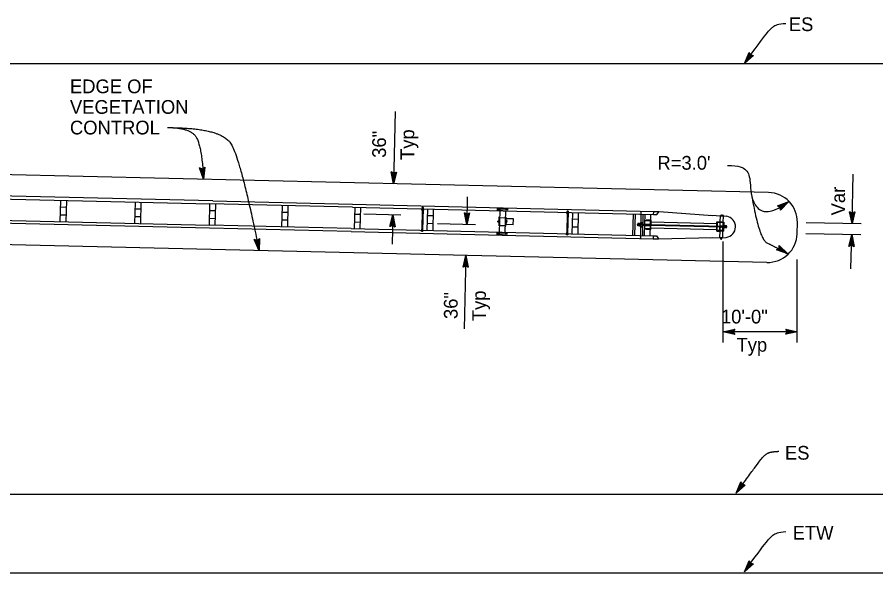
# Model space of a CAD drawing. Extents: x -893 to 867, y -474 to 712.
# Drawn here: x 115.5 to 552.7, y 135.5 to 418.6 of the extents above; entities that cross this region are included whole.
import ezdxf

# ---------------------------------------------------------------- set-up
doc = ezdxf.new("R2010")
doc.units = 0
for name, color, linetype in [('56 Stage 3 Anno', 7, 'Continuous'), ('57 Undefined', 7, 'Continuous'), ('60 Nongeo Data', 7, 'Continuous')]:
    doc.layers.add(name, color=color, linetype=linetype)

msp = doc.modelspace()

# ---------------------------------------------------------------- linework, layer by layer
at = {"layer": '56 Stage 3 Anno'}
for p, q in [((305.92, 339.74), (305.92, 339.74)), ((308.59, 339.68), (308.59, 339.68)), ((307.11, 333.71), (307.11, 333.71)), ((508.39, 324.69), (508.39, 324.69)), ((502.65, 322.48), (502.65, 322.48)), ((504.13, 320.26), (504.13, 320.26)), ((539.35, 319.43), (539.35, 319.43)), ((542.02, 319.38), (542.02, 319.38)), ((306.74, 317.81), (306.74, 317.81)), ((343.18, 318.93), (343.18, 318.93)), ((345.85, 318.87), (345.85, 318.87)), ((305.26, 311.84), (305.26, 311.84)), ((307.93, 311.78), (307.93, 311.78)), ((344.37, 312.9), (344.37, 312.9)), ((540.58, 313.4), (540.58, 313.4)), ((540.45, 307.77), (540.45, 307.77)), ((503.52, 302.26), (503.52, 302.26)), ((538.95, 301.8), (538.95, 301.8)), ((541.62, 301.73), (541.62, 301.73)), ((502.14, 299.98), (502.14, 299.98)), ((507.95, 298), (507.95, 298)), ((344.01, 297.17), (344.01, 297.17)), ((342.53, 291.21), (342.53, 291.21)), ((345.2, 291.14), (345.2, 291.14))]:
    msp.add_line(p, q, dxfattribs=at)
for points in [[(308.59, 339.68), (307.11, 333.71), (305.92, 339.74), (306.27, 339.52), (307.14, 335.11), (308.23, 339.48), (307.87, 339.27), (307.18, 336.48), (306.62, 339.3), (306.97, 339.08), (307.21, 337.86), (307.51, 339.07), (307.23, 338.91), (305.92, 339.74), (307.23, 338.91)], [(502.65, 322.48), (508.39, 324.69), (504.13, 320.26), (504.11, 320.67), (507.23, 323.92), (503.02, 322.3), (503.39, 322.13), (506.08, 323.16), (504.09, 321.09), (504.07, 321.5), (504.93, 322.4), (503.77, 321.95), (504.06, 321.81), (504.13, 320.26), (504.06, 321.81)], [(542.02, 319.38), (540.58, 313.4), (539.35, 319.43), (539.7, 319.21), (540.6, 314.8), (541.66, 319.17), (541.31, 318.97), (540.63, 316.17), (540.05, 318.99), (540.41, 318.77), (540.65, 317.55), (540.95, 318.76), (540.67, 318.6), (539.35, 319.43), (540.67, 318.6)], [(305.26, 311.84), (306.74, 317.81), (307.93, 311.78), (307.58, 312), (306.71, 316.41), (305.62, 312.04), (305.98, 312.25), (306.67, 315.04), (307.23, 312.22), (306.88, 312.44), (306.64, 313.66), (306.34, 312.45), (306.62, 312.61), (307.93, 311.78), (306.62, 312.61)], [(345.85, 318.87), (344.37, 312.9), (343.18, 318.93), (343.53, 318.71), (344.4, 314.29), (345.49, 318.67), (345.13, 318.46), (344.44, 315.67), (343.88, 318.49), (344.23, 318.27), (344.47, 317.05), (344.77, 318.26), (344.49, 318.1), (343.18, 318.93), (344.49, 318.1)], [(538.95, 301.8), (540.45, 307.77), (541.62, 301.73), (541.27, 301.96), (540.42, 306.38), (539.31, 302.01), (539.67, 302.21), (540.37, 305.01), (540.92, 302.18), (540.57, 302.4), (540.34, 303.62), (540.03, 302.41), (540.31, 302.57), (541.62, 301.73), (540.31, 302.57)], [(503.52, 302.26), (507.95, 298), (502.14, 299.98), (502.5, 300.17), (506.76, 298.72), (503.52, 301.85), (503.52, 301.43), (505.59, 299.44), (502.87, 300.36), (503.24, 300.56), (504.41, 300.16), (503.51, 301.02), (503.51, 300.7), (502.14, 299.98), (503.51, 300.7)], [(342.53, 291.21), (344.01, 297.17), (345.2, 291.14), (344.85, 291.36), (343.98, 295.78), (342.89, 291.41), (343.25, 291.61), (343.94, 294.41), (344.5, 291.59), (344.15, 291.81), (343.91, 293.03), (343.61, 291.82), (343.88, 291.97), (345.2, 291.14), (343.88, 291.97)]]:
    msp.add_lwpolyline(points, close=True, dxfattribs=at)
at = {"layer": '60 Nongeo Data'}
for p, q in [((488.19, 400.58), (488.19, 400.58)), ((490.35, 399.02), (490.35, 399.02)), ((-25.24, 394.95), (666.93, 394.95)), ((485.75, 394.94), (485.75, 394.94)), ((307.97, 370.43), (307.11, 333.71)), ((498.1, 329.25), (-25.24, 341.48)), ((208.4, 341.78), (208.4, 341.78)), ((211.05, 342.09), (211.05, 342.09)), ((540.58, 313.4), (541.17, 338.59)), ((210.41, 335.97), (210.41, 335.97)), ((215.16, 324.94), (-25.24, 330.66)), ((-25.24, 329.16), (213.65, 323.48)), ((137.47, 314.34), (137.73, 325.29)), ((140.45, 314.27), (140.72, 325.22)), ((175.43, 313.44), (175.69, 324.39)), ((178.41, 313.37), (178.67, 324.31)), ((215.16, 324.94), (286.26, 323.25)), ((344.7, 327.07), (344.37, 312.9)), ((140.63, 321.67), (137.64, 321.74)), ((178.59, 320.77), (175.6, 320.83)), ((213.38, 312.53), (213.65, 323.48)), ((216.54, 319.86), (213.56, 319.93)), ((286.22, 321.76), (213.65, 323.48)), ((216.36, 312.47), (216.63, 323.41)), ((250.3, 311.66), (250.56, 322.61)), ((253.29, 311.59), (253.55, 322.54)), ((286.22, 321.76), (439.57, 318.11)), ((286.26, 323.25), (439.6, 319.61)), ((287.27, 310.78), (287.52, 321.73)), ((290.16, 310.71), (290.42, 321.66)), ((321.39, 320.76), (321.39, 320.92)), ((321.39, 320.76), (321.95, 320.74)), ((321.76, 320.91), (321.5, 310.13)), ((321.56, 320.3), (321.57, 320.74)), ((322.31, 320.28), (321.56, 320.3)), ((321.59, 321.37), (321.58, 320.92)), ((322.34, 321.35), (321.59, 321.37)), ((321.77, 321.53), (321.76, 320.92)), ((322.16, 321.52), (321.77, 321.53)), ((322.14, 320.9), (321.89, 310.12)), ((321.95, 320.74), (322.51, 320.73)), ((322.16, 321.52), (322.14, 320.91)), ((322.32, 320.73), (322.31, 320.28)), ((322.33, 320.91), (322.34, 321.35)), ((322.51, 320.73), (322.51, 320.89)), ((324.27, 309.9), (324.53, 320.85)), ((327.25, 309.83), (327.52, 320.78)), ((360.06, 320), (360.09, 321.49)), ((360.5, 321.1), (360.48, 320.42)), ((365.15, 320.31), (360.48, 320.42)), ((365.16, 320.98), (360.5, 321.1)), ((361.1, 309.03), (361.36, 319.97)), ((363.99, 308.96), (364.25, 319.91)), ((365.16, 320.98), (365.15, 320.31)), ((395.22, 319), (395.22, 319.16)), ((395.59, 319.16), (395.33, 308.37)), ((395.43, 319.61), (395.41, 319.17)), ((396.17, 319.59), (395.43, 319.61)), ((395.61, 319.77), (395.59, 319.16)), ((395.99, 319.76), (395.61, 319.77)), ((395.97, 319.15), (395.72, 308.37)), ((395.99, 319.76), (395.97, 319.16)), ((396.16, 319.15), (396.17, 319.59)), ((433.2, 318.27), (433.23, 319.76)), ((439.57, 318.11), (439.6, 319.61)), ((439.6, 319.61), (442.35, 319.54)), ((441.26, 318.07), (442.35, 319.54)), ((442.35, 319.54), (469.59, 317.48)), ((-25.24, 318.22), (213.38, 312.53)), ((213.35, 311.04), (-25.24, 316.72)), ((140.53, 317.69), (137.55, 317.75)), ((178.49, 316.78), (175.51, 316.85)), ((216.45, 315.88), (213.47, 315.95)), ((253.37, 315.07), (250.39, 315.14)), ((253.47, 319.05), (250.48, 319.12)), ((287.44, 318.24), (290.34, 318.17)), ((310.78, 317.71), (292.01, 318.15)), ((306.74, 317.81), (306.4, 303)), ((327.44, 317.3), (324.45, 317.36)), ((360.45, 314.14), (360.47, 314.89)), ((360.47, 314.89), (360.92, 314.88)), ((360.85, 312.2), (360.96, 316.82)), ((360.96, 316.82), (361.28, 316.8)), ((361.27, 316.49), (364.17, 316.42)), ((364.18, 316.74), (364.5, 316.73)), ((364.41, 313.18), (364.47, 315.67)), ((364.45, 314.79), (364.43, 314.05)), ((364.9, 314.79), (364.45, 314.79)), ((364.47, 315.67), (364.5, 316.73)), ((368.13, 315.82), (364.48, 315.91)), ((364.88, 314.04), (364.9, 314.79)), ((368.07, 312.84), (368.13, 315.82)), ((395.22, 319), (395.78, 318.98)), ((395.4, 318.55), (395.4, 318.99)), ((396.14, 318.53), (395.4, 318.55)), ((395.78, 318.98), (396.34, 318.97)), ((396.15, 318.97), (396.14, 318.53)), ((396.34, 318.97), (396.34, 319.14)), ((398.11, 308.14), (398.36, 319.09)), ((401.27, 315.54), (398.28, 315.61)), ((401.09, 308.08), (401.35, 319.02)), ((429, 307.41), (429.26, 318.36)), ((429.99, 307.39), (430.25, 318.34)), ((433.15, 313.91), (433.26, 318.26)), ((433.98, 307.29), (434.24, 318.24)), ((434.93, 307.27), (435.19, 318.22)), ((438.01, 314.79), (435.11, 314.86)), ((435.82, 315.16), (435.82, 314.84)), ((438.25, 315.1), (435.82, 315.16)), ((437.82, 307.2), (438.08, 318.15)), ((438.14, 310.36), (438.25, 315.1)), ((439.57, 318.11), (441.26, 318.07)), ((468.7, 317.69), (476.77, 317.16)), ((473.48, 314.25), (473.56, 317.3)), ((474.28, 317.51), (473.56, 317.52)), ((473.56, 317.52), (473.56, 317.3)), ((473.56, 317.3), (475.05, 317.27)), ((475.05, 317.49), (474.28, 317.51)), ((474.97, 314.21), (475.05, 317.27)), ((475.05, 317.49), (475.05, 317.27)), ((285.57, 309.32), (213.36, 311.04)), ((285.6, 310.82), (213.39, 312.53)), ((285.6, 310.82), (439.31, 307.16)), ((287.34, 314.27), (290.24, 314.19)), ((321.33, 310.58), (321.32, 310.14)), ((322.08, 310.56), (321.33, 310.58)), ((322.07, 310.12), (322.08, 310.56)), ((327.34, 313.31), (324.36, 313.38)), ((348.94, 312.8), (329.59, 313.25)), ((360.3, 314.33), (360.3, 314.71)), ((360.3, 314.71), (360.91, 314.7)), ((360.3, 314.33), (360.91, 314.31)), ((360.9, 314.13), (360.45, 314.14)), ((360.85, 312.2), (361.17, 312.19)), ((361.18, 312.51), (364.07, 312.44)), ((364.07, 312.12), (364.39, 312.11)), ((364.39, 312.11), (364.41, 313.18)), ((368.07, 312.84), (364.4, 312.93)), ((364.43, 314.05), (364.88, 314.04)), ((364.88, 314.22), (364.44, 314.23)), ((364.89, 314.61), (364.45, 314.61)), ((401.17, 311.56), (398.19, 311.63)), ((431.27, 313.15), (431.25, 312.64)), ((431.25, 312.64), (432.07, 312.62)), ((431.27, 313.15), (432.08, 313.14)), ((431.5, 313.39), (431.47, 312.39)), ((431.47, 312.39), (432.06, 312.38)), ((432.08, 313.38), (431.5, 313.39)), ((431.85, 312.62), (432.66, 312.6)), ((431.86, 313.14), (432.67, 313.12)), ((432.08, 313.38), (432.06, 312.38)), ((432.06, 312.38), (432.65, 312.36)), ((432.68, 313.36), (432.08, 313.38)), ((432.68, 313.61), (432.65, 312.12)), ((432.65, 312.12), (432.9, 312.11)), ((432.68, 313.61), (432.93, 313.6)), ((432.91, 311.8), (432.95, 313.91)), ((432.91, 311.8), (434.09, 311.77)), ((432.95, 313.91), (434.13, 313.88)), ((433, 307.32), (433.1, 311.79)), ((433.1, 311.98), (433.13, 313.72)), ((433.1, 311.98), (434.09, 311.96)), ((434.1, 312.64), (433.11, 312.67)), ((434.12, 313.01), (433.12, 313.04)), ((433.13, 313.72), (434.13, 313.69)), ((433.48, 312.66), (433.58, 313.02)), ((433.98, 312.64), (434.08, 313.01)), ((434.1, 312.64), (435.1, 312.62)), ((434.12, 313.01), (435.11, 312.99)), ((434.48, 312.63), (434.57, 313)), ((434.98, 312.62), (435.07, 312.99)), ((437.91, 310.69), (435.01, 310.75)), ((435.05, 312.5), (437.95, 312.43)), ((435.05, 312.37), (437.95, 312.3)), ((435.07, 313.24), (437.97, 313.17)), ((435.07, 313.11), (437.97, 313.04)), ((435.1, 312.62), (438.09, 312.55)), ((435.11, 312.99), (438.1, 312.92)), ((435.48, 312.61), (435.57, 312.98)), ((435.72, 310.74), (435.71, 310.42)), ((438.14, 310.36), (435.71, 310.42)), ((435.97, 312.6), (436.07, 312.96)), ((436.47, 312.59), (436.57, 312.95)), ((436.97, 312.57), (437.06, 312.94)), ((437.46, 312.56), (437.56, 312.93)), ((437.96, 312.55), (438.06, 312.92)), ((438.09, 312.55), (474.91, 311.67)), ((438.1, 312.92), (474.92, 312.05)), ((438.16, 311.19), (471.69, 310.39)), ((438.23, 314.27), (471.77, 313.48)), ((438.46, 312.54), (438.56, 312.91)), ((438.96, 312.52), (439.05, 312.9)), ((439.46, 312.51), (439.55, 312.88)), ((439.95, 312.5), (440.05, 312.87)), ((440.45, 312.49), (440.55, 312.86)), ((440.95, 312.48), (441.04, 312.85)), ((441.45, 312.46), (441.54, 312.83)), ((441.95, 312.46), (442.04, 312.82)), ((442.44, 312.44), (442.54, 312.81)), ((442.94, 312.43), (443.04, 312.8)), ((443.44, 312.42), (443.53, 312.79)), ((443.94, 312.41), (444.03, 312.78)), ((444.43, 312.4), (444.53, 312.77)), ((444.93, 312.38), (445.03, 312.76)), ((445.43, 312.37), (445.52, 312.74)), ((445.92, 312.36), (446.02, 312.73)), ((446.43, 312.35), (446.52, 312.72)), ((446.92, 312.34), (447.02, 312.7)), ((447.42, 312.32), (447.51, 312.7)), ((447.92, 312.31), (448.01, 312.68)), ((448.42, 312.3), (448.51, 312.67)), ((448.91, 312.29), (449, 312.66)), ((449.41, 312.28), (449.5, 312.65)), ((449.91, 312.27), (450, 312.64)), ((450.41, 312.26), (450.5, 312.62)), ((450.9, 312.24), (451, 312.61)), ((451.4, 312.23), (451.5, 312.6)), ((451.9, 312.22), (452, 312.59)), ((452.39, 312.2), (452.49, 312.58)), ((452.89, 312.19), (452.99, 312.57)), ((453.39, 312.18), (453.48, 312.55)), ((453.89, 312.17), (453.98, 312.54)), ((454.38, 312.16), (454.48, 312.53)), ((454.89, 312.15), (454.98, 312.51)), ((455.38, 312.14), (455.48, 312.5)), ((455.88, 312.12), (455.97, 312.49)), ((456.38, 312.11), (456.47, 312.48)), ((456.87, 312.1), (456.97, 312.47)), ((457.37, 312.09), (457.47, 312.46)), ((457.87, 312.07), (457.96, 312.45)), ((458.37, 312.06), (458.46, 312.43)), ((458.86, 312.05), (458.96, 312.42)), ((459.36, 312.04), (459.46, 312.41)), ((459.86, 312.03), (459.95, 312.4)), ((460.36, 312.02), (460.45, 312.39)), ((460.85, 312), (460.95, 312.37)), ((461.36, 311.99), (461.45, 312.36)), ((461.85, 311.98), (461.95, 312.35)), ((462.34, 311.97), (462.44, 312.34)), ((462.85, 311.96), (462.94, 312.33)), ((463.35, 311.94), (463.43, 312.32)), ((463.84, 311.93), (463.93, 312.3)), ((464.34, 311.93), (464.43, 312.29)), ((464.84, 311.91), (464.93, 312.28)), ((465.33, 311.9), (465.43, 312.27)), ((465.83, 311.89), (465.93, 312.25)), ((466.33, 311.87), (466.42, 312.24)), ((466.83, 311.86), (466.92, 312.24)), ((467.33, 311.85), (467.42, 312.23)), ((467.82, 311.84), (467.92, 312.21)), ((468.32, 311.83), (468.42, 312.2)), ((468.81, 311.82), (468.91, 312.19)), ((469.31, 311.81), (469.41, 312.17)), ((469.83, 311.79), (469.92, 312.16)), ((470.33, 311.78), (470.43, 312.15)), ((470.83, 311.77), (470.92, 312.14)), ((471.31, 311.76), (471.4, 312.13)), ((471.68, 309.57), (471.79, 314.29)), ((471.79, 314.29), (473.48, 314.25)), ((471.8, 311.74), (471.9, 312.11)), ((471.93, 309.88), (472.03, 313.97)), ((473.23, 313.94), (472.03, 313.97)), ((472.3, 311.73), (472.4, 312.11)), ((472.8, 311.72), (472.89, 312.09)), ((473.24, 314.26), (473.13, 309.54)), ((473.3, 311.71), (473.39, 312.08)), ((473.38, 309.85), (473.47, 313.94)), ((473.42, 311.54), (473.75, 311.53)), ((473.43, 311.67), (473.75, 311.66)), ((473.44, 312.24), (473.76, 312.24)), ((473.44, 312.12), (473.76, 312.11)), ((474.97, 313.9), (473.47, 313.94)), ((474.97, 314.21), (473.48, 314.25)), ((473.79, 311.7), (473.89, 312.07)), ((473.94, 311.66), (474.19, 311.65)), ((473.94, 311.52), (474.18, 311.52)), ((473.95, 312.11), (474.2, 312.1)), ((473.96, 312.23), (474.2, 312.23)), ((474.29, 311.68), (474.39, 312.06)), ((474.47, 311.64), (474.6, 311.64)), ((474.47, 311.51), (474.6, 311.51)), ((474.48, 312.09), (474.61, 312.09)), ((474.49, 312.22), (474.62, 312.21)), ((474.77, 311.64), (474.91, 311.63)), ((474.77, 311.51), (474.91, 311.5)), ((474.78, 312.21), (474.93, 312.21)), ((474.78, 312.09), (474.92, 312.08)), ((474.79, 311.67), (474.89, 312.05)), ((474.87, 309.82), (474.97, 313.9)), ((474.97, 314.21), (475.25, 314.21)), ((475.25, 314.21), (475.14, 309.49)), ((475.43, 311.09), (475.18, 311.11)), ((475.46, 312.59), (475.21, 312.59)), ((475.43, 311.09), (475.46, 312.59)), ((475.43, 311.35), (476.03, 311.33)), ((476.84, 311.56), (475.44, 311.59)), ((476.85, 312.07), (475.45, 312.1)), ((476.04, 312.33), (475.46, 312.34)), ((476.03, 311.33), (476.04, 312.33)), ((476.03, 311.33), (476.61, 311.32)), ((476.64, 312.32), (476.04, 312.33)), ((476.61, 311.32), (476.64, 312.32)), ((476.84, 311.56), (476.85, 312.07)), ((512.62, 308.27), (512.75, 313.91)), ((545.18, 313.3), (517.19, 313.8)), ((285.52, 309.33), (439.27, 305.67)), ((321.14, 310.14), (321.13, 309.98)), ((321.14, 310.14), (321.7, 310.13)), ((321.31, 309.52), (321.32, 309.97)), ((322.05, 309.5), (321.31, 309.52)), ((321.48, 309.35), (321.5, 309.97)), ((321.87, 309.34), (321.48, 309.35)), ((321.7, 310.13), (322.25, 310.11)), ((321.87, 309.34), (321.88, 309.96)), ((322.06, 309.95), (322.05, 309.5)), ((322.25, 310.11), (322.25, 309.95)), ((359.8, 309.05), (359.76, 307.56)), ((360.2, 308.66), (360.19, 307.99)), ((364.85, 307.88), (360.19, 307.99)), ((364.87, 308.54), (360.2, 308.66)), ((364.87, 308.54), (364.85, 307.88)), ((394.97, 308.39), (394.96, 308.22)), ((394.97, 308.39), (395.53, 308.37)), ((395.14, 307.76), (395.15, 308.22)), ((395.88, 307.74), (395.14, 307.76)), ((395.91, 308.81), (395.16, 308.83)), ((395.16, 308.83), (395.16, 308.38)), ((395.32, 307.6), (395.33, 308.21)), ((395.7, 307.59), (395.32, 307.6)), ((395.53, 308.37), (396.09, 308.36)), ((395.7, 307.59), (395.72, 308.2)), ((395.9, 308.2), (395.88, 307.74)), ((395.9, 308.37), (395.91, 308.81)), ((396.09, 308.36), (396.08, 308.19)), ((432.94, 307.32), (432.9, 305.82)), ((439.31, 307.16), (439.27, 305.67)), ((439.31, 307.16), (440.99, 307.13)), ((440.99, 307.13), (442.02, 305.61)), ((442.02, 305.61), (469.32, 306.37)), ((468.42, 306.21), (476.52, 306.35)), ((471.68, 309.57), (473.37, 309.53)), ((473.14, 309.86), (471.93, 309.88)), ((473.29, 306.36), (473.37, 309.53)), ((473.29, 306.36), (474.78, 306.32)), ((473.29, 306.12), (473.29, 306.36)), ((474.78, 306.08), (473.29, 306.12)), ((474.86, 309.5), (473.37, 309.53)), ((474.87, 309.82), (473.38, 309.85)), ((473.71, 305.66), (473.72, 306.11)), ((473.85, 305.49), (473.87, 306.1)), ((474.14, 305.49), (474.16, 306.09)), ((474.29, 305.65), (474.3, 306.09)), ((474.78, 306.32), (474.86, 309.5)), ((474.78, 306.08), (474.78, 306.32)), ((474.86, 309.5), (475.14, 309.49)), ((545.05, 307.66), (517.06, 308.17)), ((540.04, 290.35), (540.45, 307.77)), ((497.27, 293.63), (-25.24, 305.72)), ((236.21, 305.24), (236.21, 305.24)), ((238.83, 305.76), (238.83, 305.76)), ((439.27, 305.67), (442.02, 305.61)), ((473.71, 305.66), (474.29, 305.65)), ((473.85, 305.49), (474.14, 305.49)), ((474.82, 304.32), (474.82, 252.9)), ((238.66, 299.61), (238.66, 299.61)), ((344.01, 297.17), (343.13, 259.84)), ((512.5, 295.03), (512.5, 252.9)), ((512.86, 258.33), (474.82, 258.33)), ((474.82, 258.33), (474.82, 258.33)), ((480.82, 259.66), (480.82, 259.66)), ((506.86, 259.67), (506.86, 259.67)), ((512.86, 258.33), (512.86, 258.33)), ((480.82, 256.99), (480.82, 256.99)), ((506.86, 257), (506.86, 257)), ((484.01, 181.78), (484.01, 181.78)), ((486.17, 180.21), (486.17, 180.21)), ((-25.24, 175.5), (666.93, 175.5)), ((481.57, 176.14), (481.57, 176.14)), ((488.19, 141.68), (488.19, 141.68)), ((490.35, 140.12), (490.35, 140.12)), ((485.75, 136.04), (485.75, 136.04)), ((-25.24, 135.5), (666.93, 135.5))]:
    msp.add_line(p, q, dxfattribs=at)
for points in [[(490.35, 399.02), (485.75, 394.94), (488.19, 400.58), (488.35, 400.2), (486.56, 396.07), (489.94, 399.05), (489.53, 399.09), (487.37, 397.18), (488.51, 399.82), (488.68, 399.44), (488.18, 398.3), (489.12, 399.13), (488.8, 399.16), (488.19, 400.58), (488.8, 399.16)], [(211.05, 342.09), (210.41, 335.97), (208.4, 341.78), (208.77, 341.61), (210.24, 337.35), (210.72, 341.84), (210.39, 341.58), (210.09, 338.72), (209.15, 341.44), (209.53, 341.27), (209.94, 340.09), (210.07, 341.33), (209.81, 341.14), (208.4, 341.78), (209.81, 341.14)], [(360.82, 321.01), (360.82, 321.01), (361.07, 321), (360.66, 320.75)], [(360.66, 320.75), (361.07, 321), (361.11, 321), (360.67, 320.74)], [(360.67, 320.74), (361.11, 321), (361.24, 320.75), (360.8, 320.5)], [(360.8, 320.5), (361.24, 320.75), (361.25, 320.74), (360.83, 320.5)], [(360.83, 320.5), (361.25, 320.74), (361.1, 320.49), (361.1, 320.49)], [(364.55, 320.92), (364.55, 320.92), (364.81, 320.91), (364.4, 320.67)], [(364.4, 320.67), (364.81, 320.91), (364.84, 320.91), (364.4, 320.65)], [(364.4, 320.65), (364.84, 320.91), (364.97, 320.67), (364.54, 320.41)], [(364.54, 320.41), (364.97, 320.67), (364.98, 320.65), (364.57, 320.41)], [(364.57, 320.41), (364.98, 320.65), (364.83, 320.4), (364.83, 320.4)], [(360.52, 308.56), (360.52, 308.56), (360.78, 308.56), (360.37, 308.32)], [(360.37, 308.32), (360.78, 308.56), (360.81, 308.56), (360.38, 308.3)], [(360.38, 308.3), (360.81, 308.56), (360.95, 308.32), (360.51, 308.06)], [(360.51, 308.06), (360.95, 308.32), (360.95, 308.3), (360.54, 308.06)], [(360.54, 308.06), (360.95, 308.3), (360.8, 308.05), (360.8, 308.05)], [(364.25, 308.48), (364.25, 308.48), (364.52, 308.47), (364.1, 308.23)], [(364.1, 308.23), (364.52, 308.47), (364.55, 308.47), (364.11, 308.22)], [(364.11, 308.22), (364.55, 308.47), (364.68, 308.23), (364.24, 307.97)], [(364.24, 307.97), (364.68, 308.23), (364.69, 308.22), (364.27, 307.97)], [(364.27, 307.97), (364.69, 308.22), (364.54, 307.96), (364.54, 307.96)], [(238.83, 305.76), (238.66, 299.61), (236.21, 305.24), (236.59, 305.1), (238.39, 300.97), (238.52, 305.48), (238.21, 305.2), (238.13, 302.32), (236.98, 304.96), (237.37, 304.82), (237.87, 303.68), (237.9, 304.93), (237.66, 304.71), (236.21, 305.24), (237.66, 304.71)], [(480.82, 256.99), (474.82, 258.33), (480.82, 259.66), (480.61, 259.3), (476.21, 258.33), (480.61, 257.34), (480.4, 257.7), (477.58, 258.32), (480.39, 258.95), (480.18, 258.59), (478.97, 258.32), (480.19, 258.05), (480.02, 258.33), (480.82, 259.66), (480.02, 258.33)], [(506.86, 259.67), (512.86, 258.33), (506.86, 257), (507.07, 257.35), (511.47, 258.32), (507.07, 259.31), (507.28, 258.96), (510.1, 258.33), (507.29, 257.71), (507.5, 258.06), (508.72, 258.33), (507.5, 258.6), (507.66, 258.33), (506.86, 257), (507.66, 258.33)], [(486.17, 180.21), (481.57, 176.14), (484.01, 181.78), (484.17, 181.4), (482.38, 177.26), (485.76, 180.25), (485.35, 180.29), (483.19, 178.37), (484.33, 181.02), (484.49, 180.64), (484, 179.49), (484.94, 180.32), (484.62, 180.35), (484.01, 181.78), (484.62, 180.35)], [(490.35, 140.12), (485.75, 136.04), (488.19, 141.68), (488.35, 141.3), (486.56, 137.17), (489.94, 140.15), (489.53, 140.19), (487.37, 138.28), (488.51, 140.92), (488.68, 140.54), (488.18, 139.4), (489.12, 140.22), (488.8, 140.25), (488.19, 141.68), (488.8, 140.25)]]:
    msp.add_lwpolyline(points, close=True, dxfattribs=at)
for centre, radius, start, end in [((497.75, 314.26), 15, 358.6623, 88.6623), ((474.28, 317.37), 0.357, 21.9037, 155.3722), ((475.76, 311.78), 5.48, 278.0023, 79.2737), ((497.62, 308.62), 15, 268.6743, 358.6623)]:
    msp.add_arc(centre, radius, start, end, dxfattribs=at)
for points, degree in [([(485.75, 394.94), (497.34, 410.96), (500.35, 413.96), (502.83, 415.2), (506.93, 415.37)], 3), ([(192.09, 362.31), (202.45, 362.31), (209.41, 354.58), (210.41, 335.97)], 2), ([(192.09, 362.31), (219.16, 362.31), (229.35, 346.04), (238.66, 299.61)], 2), ([(477.14, 342.96), (483.07, 342.96), (487.39, 341.04), (488.99, 335.59), (488.99, 322.03), (497.97, 316.78), (508.39, 324.69)], 3), ([(489.59, 326.99), (493.41, 305.4), (500.96, 301.88), (507.98, 297.77)], 2), ([(481.57, 176.14), (493.72, 192.94), (496.75, 195.98), (499.25, 197.23), (503.36, 197.41)], 2), ([(485.75, 136.04), (497.34, 152.05), (500.35, 155.05), (502.83, 156.29), (506.93, 156.47)], 3)]:
    msp.add_open_spline(points, degree=degree, dxfattribs=at)

# ---------------------------------------------------------------- texts
at = {"layer": '57 Undefined'}
for s, p in [('ES', (508.38, 411.46)), ('EDGE OF', (142.38, 379.82)), ('VEGETATION', (142.38, 369.32)), ('CONTROL', (142.38, 358.82)), ("R=3.0'", (441.5, 340.86)), ('10\'-0"', (473.83, 262.52)), ('Typ', (481.76, 248.14)), ('ES', (506.42, 193.14)), ('ETW', (510.35, 152.39))]:
    msp.add_text(s, height=7, dxfattribs=at).set_placement(p)
for s, p in [('36"', (303.29, 346.91)), ('Typ', (317.67, 345.82)), ('Var', (537.03, 317.59)), ('36"', (339.78, 264.79)), ('Typ', (354.17, 263.7))]:
    msp.add_text(s, height=7, rotation=90, dxfattribs=at).set_placement(p)

doc.saveas('drawing.dxf')
